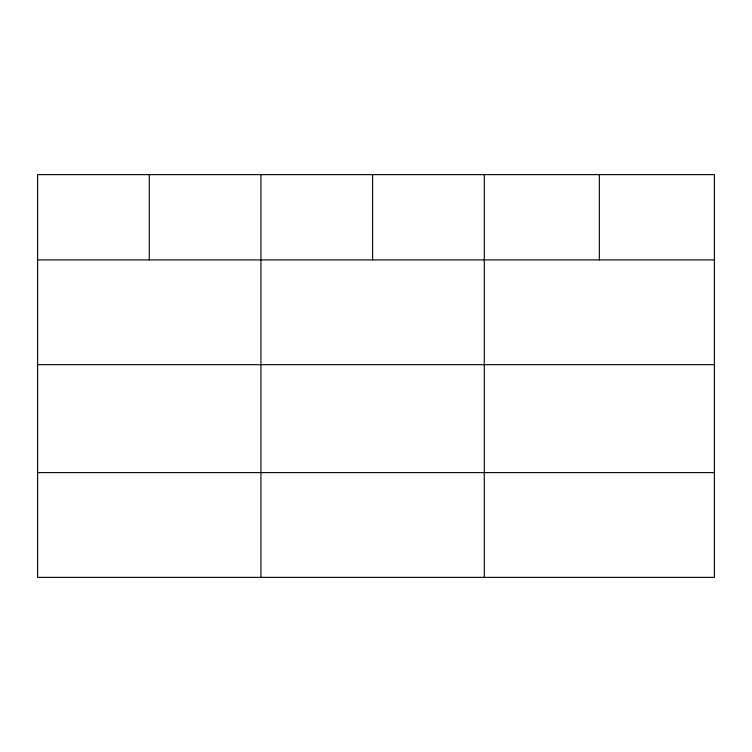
<?xml version="1.0" encoding="UTF-8"?>
<svg xmlns="http://www.w3.org/2000/svg" width="752" height="752" viewBox="0 0 752 752"><rect width="100%" height="100%" fill="white"/><g stroke="black" fill="none" stroke-linecap="round" stroke-linejoin="round"><path stroke-width="1.13" d="M714.4 364.673L714.4 174.633L37.6 174.633L37.6 577.367L714.4 577.367L714.4 364.673L37.6 364.673M37.6 259.91L714.4 259.91M37.6 472.604L714.4 472.604M599.344 174.633L599.344 259.91M484.288 174.633L484.288 577.367M372.616 174.633L372.616 259.91M260.944 174.633L260.944 577.367M149.272 174.633L149.272 259.91"/></g></svg>
